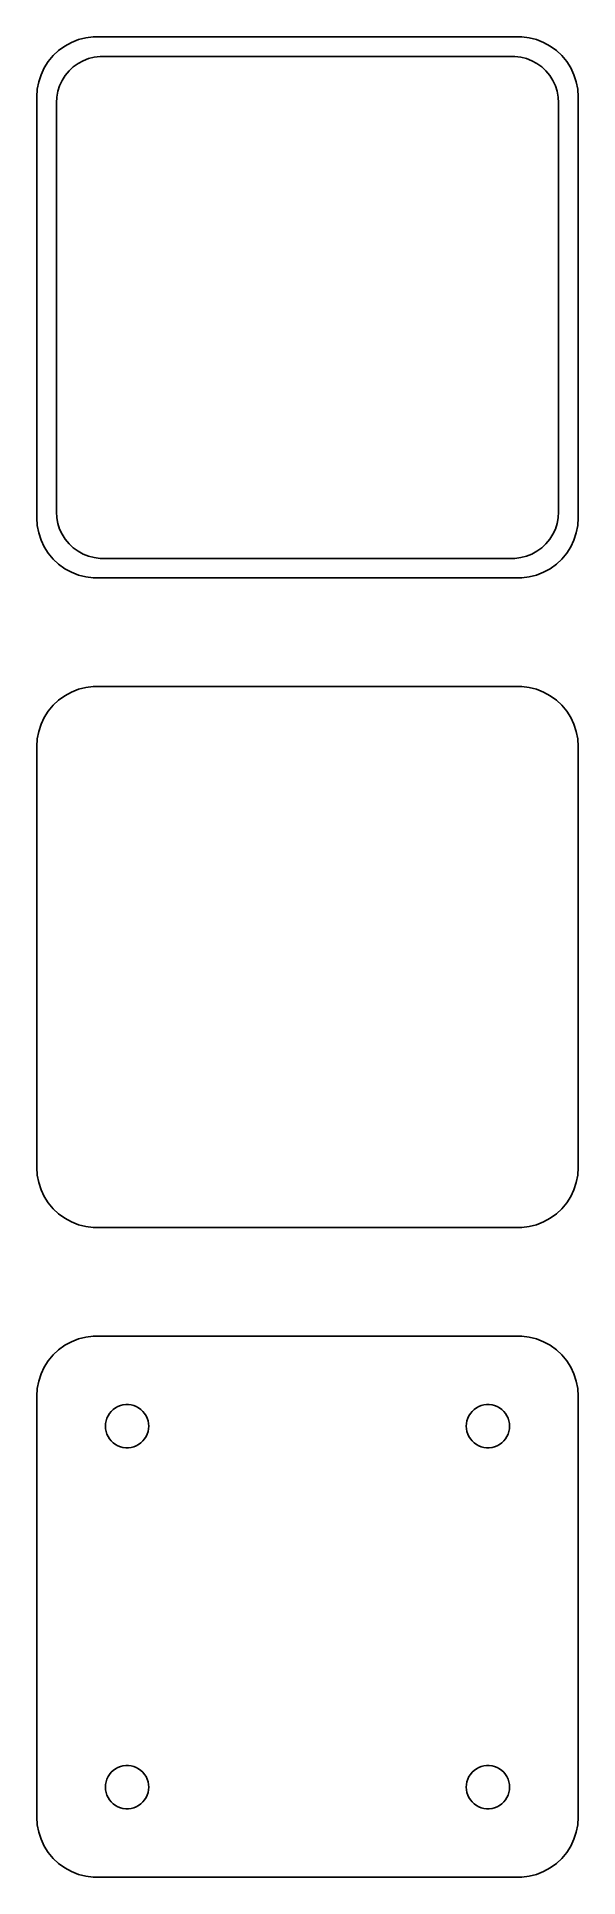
# Model space of a CAD drawing. Header units: metres. Extents: x -22 to 22, y 86 to 238.
import ezdxf

# ---------------------------------------------------------------- set-up
doc = ezdxf.new("R2010")
doc.units = ezdxf.units.M

msp = doc.modelspace()

# ---------------------------------------------------------------- linework, layer by layer
for p, q in [((-20.6871, 237.353), (-21.1448, 236.923)), ((-20.1791, 237.722), (-20.6871, 237.353)), ((-19.6289, 238.024), (-20.1791, 237.722)), ((-19.0451, 238.255), (-19.6289, 238.024)), ((-18.4369, 238.411), (-19.0451, 238.255)), ((-17.8139, 238.49), (-18.4369, 238.411)), ((17.8139, 238.49), (-17.8139, 238.49)), ((18.4369, 238.411), (17.8139, 238.49)), ((19.0451, 238.255), (18.4369, 238.411)), ((19.6289, 238.024), (19.0451, 238.255)), ((20.1791, 237.722), (19.6289, 238.024)), ((20.6871, 237.353), (20.1791, 237.722)), ((21.1448, 236.923), (20.6871, 237.353)), ((-21.8815, 235.909), (-22.1489, 235.341)), ((-21.5451, 236.439), (-21.8815, 235.909)), ((-21.1448, 236.923), (-21.5451, 236.439)), ((-20.133, 235.276), (-19.823, 235.651)), ((-19.823, 235.651), (-19.4685, 235.984)), ((-19.4685, 235.984), (-19.0751, 236.27)), ((-19.0751, 236.27), (-18.6489, 236.504)), ((-18.6489, 236.504), (-18.1967, 236.683)), ((-18.1967, 236.683), (-17.7256, 236.804)), ((-17.7256, 236.804), (-17.2432, 236.865)), ((-17.2432, 236.865), (17.2432, 236.865)), ((17.2432, 236.865), (17.7256, 236.804)), ((17.7256, 236.804), (18.1967, 236.683)), ((18.1967, 236.683), (18.6489, 236.504)), ((18.6489, 236.504), (19.0751, 236.27)), ((19.0751, 236.27), (19.4685, 235.984)), ((19.4685, 235.984), (19.823, 235.651)), ((19.823, 235.651), (20.133, 235.276)), ((21.5451, 236.439), (21.1448, 236.923)), ((21.8815, 235.909), (21.5451, 236.439)), ((22.1489, 235.341), (21.8815, 235.909)), ((-22.4606, 234.127), (-22.5, 233.5)), ((-22.3429, 234.743), (-22.4606, 234.127)), ((-22.1489, 235.341), (-22.3429, 234.743)), ((-20.751, 233.963), (-20.6007, 234.426)), ((-20.6007, 234.426), (-20.3936, 234.866)), ((-20.3936, 234.866), (-20.133, 235.276)), ((20.133, 235.276), (20.3936, 234.866)), ((20.3936, 234.866), (20.6007, 234.426)), ((20.6007, 234.426), (20.751, 233.963)), ((22.3429, 234.743), (22.1489, 235.341)), ((22.4606, 234.127), (22.3429, 234.743)), ((22.5, 233.5), (22.4606, 234.127)), ((-22.5, 233.5), (-22.5, 198.5)), ((-20.8726, 233), (-20.8421, 233.485)), ((-20.8726, 199), (-20.8726, 233)), ((-20.8421, 233.485), (-20.751, 233.963)), ((20.751, 233.963), (20.8421, 233.485)), ((20.8421, 233.485), (20.8726, 233)), ((20.8726, 233), (20.8726, 199)), ((22.5, 198.5), (22.5, 233.5)), ((-20.8421, 198.515), (-20.8726, 199)), ((20.8726, 199), (20.8421, 198.515)), ((-22.5, 198.5), (-22.4606, 197.873)), ((-22.4606, 197.873), (-22.3429, 197.257)), ((-20.751, 198.037), (-20.8421, 198.515)), ((-20.6007, 197.574), (-20.751, 198.037)), ((-20.3936, 197.134), (-20.6007, 197.574)), ((20.6007, 197.574), (20.3936, 197.134)), ((20.751, 198.037), (20.6007, 197.574)), ((20.8421, 198.515), (20.751, 198.037)), ((22.3429, 197.257), (22.4606, 197.873)), ((22.4606, 197.873), (22.5, 198.5)), ((-22.3429, 197.257), (-22.1489, 196.659)), ((-22.1489, 196.659), (-21.8815, 196.091)), ((-21.8815, 196.091), (-21.5451, 195.561)), ((-20.133, 196.724), (-20.3936, 197.134)), ((-19.823, 196.349), (-20.133, 196.724)), ((-19.4685, 196.016), (-19.823, 196.349)), ((-19.0751, 195.73), (-19.4685, 196.016)), ((19.4685, 196.016), (19.0751, 195.73)), ((19.823, 196.349), (19.4685, 196.016)), ((20.133, 196.724), (19.823, 196.349)), ((20.3936, 197.134), (20.133, 196.724)), ((21.5451, 195.561), (21.8815, 196.091)), ((21.8815, 196.091), (22.1489, 196.659)), ((22.1489, 196.659), (22.3429, 197.257)), ((-21.5451, 195.561), (-21.1448, 195.077)), ((-21.1448, 195.077), (-20.6871, 194.647)), ((-20.6871, 194.647), (-20.1791, 194.278)), ((-18.6489, 195.496), (-19.0751, 195.73)), ((-18.1967, 195.317), (-18.6489, 195.496)), ((-17.7256, 195.196), (-18.1967, 195.317)), ((-17.2432, 195.135), (-17.7256, 195.196)), ((17.2432, 195.135), (-17.2432, 195.135)), ((17.7256, 195.196), (17.2432, 195.135)), ((18.1967, 195.317), (17.7256, 195.196)), ((18.6489, 195.496), (18.1967, 195.317)), ((19.0751, 195.73), (18.6489, 195.496)), ((20.1791, 194.278), (20.6871, 194.647)), ((20.6871, 194.647), (21.1448, 195.077)), ((21.1448, 195.077), (21.5451, 195.561)), ((-20.1791, 194.278), (-19.6289, 193.976)), ((-19.6289, 193.976), (-19.0451, 193.745)), ((-19.0451, 193.745), (-18.4369, 193.589)), ((-18.4369, 193.589), (-17.8139, 193.51)), ((-17.8139, 193.51), (17.8139, 193.51)), ((17.8139, 193.51), (18.4369, 193.589)), ((18.4369, 193.589), (19.0451, 193.745)), ((19.0451, 193.745), (19.6289, 193.976)), ((19.6289, 193.976), (20.1791, 194.278)), ((-20.1791, 183.722), (-20.6871, 183.353)), ((-19.6289, 184.024), (-20.1791, 183.722)), ((-19.0451, 184.255), (-19.6289, 184.024)), ((-18.4369, 184.411), (-19.0451, 184.255)), ((-17.8139, 184.49), (-18.4369, 184.411)), ((17.8139, 184.49), (-17.8139, 184.49)), ((18.4369, 184.411), (17.8139, 184.49)), ((19.0451, 184.255), (18.4369, 184.411)), ((19.6289, 184.024), (19.0451, 184.255)), ((20.1791, 183.722), (19.6289, 184.024)), ((20.6871, 183.353), (20.1791, 183.722)), ((-21.5451, 182.439), (-21.8815, 181.909)), ((-21.1448, 182.923), (-21.5451, 182.439)), ((-20.6871, 183.353), (-21.1448, 182.923)), ((21.1448, 182.923), (20.6871, 183.353)), ((21.5451, 182.439), (21.1448, 182.923)), ((21.8815, 181.909), (21.5451, 182.439)), ((-22.3429, 180.743), (-22.4606, 180.127)), ((-22.1489, 181.341), (-22.3429, 180.743)), ((-21.8815, 181.909), (-22.1489, 181.341)), ((22.1489, 181.341), (21.8815, 181.909)), ((22.3429, 180.743), (22.1489, 181.341)), ((22.4606, 180.127), (22.3429, 180.743)), ((-22.4606, 180.127), (-22.5, 179.5)), ((-22.5, 179.5), (-22.5, 144.5)), ((22.5, 179.5), (22.4606, 180.127)), ((22.5, 144.5), (22.5, 179.5)), ((-22.5, 144.5), (-22.4606, 143.873)), ((-22.4606, 143.873), (-22.3429, 143.257)), ((22.3429, 143.257), (22.4606, 143.873)), ((22.4606, 143.873), (22.5, 144.5)), ((-22.3429, 143.257), (-22.1489, 142.659)), ((-22.1489, 142.659), (-21.8815, 142.091)), ((21.8815, 142.091), (22.1489, 142.659)), ((22.1489, 142.659), (22.3429, 143.257)), ((-21.8815, 142.091), (-21.5451, 141.561)), ((-21.5451, 141.561), (-21.1448, 141.077)), ((-21.1448, 141.077), (-20.6871, 140.647)), ((20.6871, 140.647), (21.1448, 141.077)), ((21.1448, 141.077), (21.5451, 141.561)), ((21.5451, 141.561), (21.8815, 142.091)), ((-20.6871, 140.647), (-20.1791, 140.278)), ((-20.1791, 140.278), (-19.6289, 139.976)), ((-19.6289, 139.976), (-19.0451, 139.745)), ((-19.0451, 139.745), (-18.4369, 139.589)), ((-18.4369, 139.589), (-17.8139, 139.51)), ((-17.8139, 139.51), (17.8139, 139.51)), ((17.8139, 139.51), (18.4369, 139.589)), ((18.4369, 139.589), (19.0451, 139.745)), ((19.0451, 139.745), (19.6289, 139.976)), ((19.6289, 139.976), (20.1791, 140.278)), ((20.1791, 140.278), (20.6871, 140.647)), ((-19.0451, 130.255), (-19.6289, 130.024)), ((-18.4369, 130.411), (-19.0451, 130.255)), ((-17.8139, 130.49), (-18.4369, 130.411)), ((17.8139, 130.49), (-17.8139, 130.49)), ((18.4369, 130.411), (17.8139, 130.49)), ((19.0451, 130.255), (18.4369, 130.411)), ((19.6289, 130.024), (19.0451, 130.255)), ((-21.1448, 128.923), (-21.5451, 128.439)), ((-20.6871, 129.353), (-21.1448, 128.923)), ((-20.1791, 129.722), (-20.6871, 129.353)), ((-19.6289, 130.024), (-20.1791, 129.722)), ((20.1791, 129.722), (19.6289, 130.024)), ((20.6871, 129.353), (20.1791, 129.722)), ((21.1448, 128.923), (20.6871, 129.353)), ((21.5451, 128.439), (21.1448, 128.923)), ((-22.1489, 127.341), (-22.3429, 126.743)), ((-21.8815, 127.909), (-22.1489, 127.341)), ((-21.5451, 128.439), (-21.8815, 127.909)), ((21.8815, 127.909), (21.5451, 128.439)), ((22.1489, 127.341), (21.8815, 127.909)), ((22.3429, 126.743), (22.1489, 127.341)), ((-22.4606, 126.127), (-22.5, 125.5)), ((-22.5, 125.5), (-22.5, 90.5)), ((-22.3429, 126.743), (-22.4606, 126.127)), ((22.4606, 126.127), (22.3429, 126.743)), ((22.5, 125.5), (22.4606, 126.127)), ((22.5, 90.5), (22.5, 125.5)), ((-16.5773, 123.867), (-16.4562, 124.058)), ((-16.4562, 124.058), (-16.3121, 124.232)), ((-16.3121, 124.232), (-16.1474, 124.387)), ((-16.1474, 124.387), (-15.9645, 124.52)), ((-15.9645, 124.52), (-15.7664, 124.629)), ((-15.7664, 124.629), (-15.5562, 124.712)), ((-15.5562, 124.712), (-15.3373, 124.768)), ((-15.3373, 124.768), (-15.113, 124.796)), ((-15.113, 124.796), (-14.887, 124.796)), ((-14.887, 124.796), (-14.6627, 124.768)), ((-14.6627, 124.768), (-14.4438, 124.712)), ((-14.4438, 124.712), (-14.2336, 124.629)), ((-14.2336, 124.629), (-14.0355, 124.52)), ((-14.0355, 124.52), (-13.8526, 124.387)), ((-13.8526, 124.387), (-13.6879, 124.232)), ((-13.6879, 124.232), (-13.5438, 124.058)), ((-13.5438, 124.058), (-13.4226, 123.867)), ((13.4226, 123.867), (13.5438, 124.058)), ((13.5438, 124.058), (13.6879, 124.232)), ((13.6879, 124.232), (13.8526, 124.387)), ((13.8526, 124.387), (14.0355, 124.52)), ((14.0355, 124.52), (14.2336, 124.629)), ((14.2336, 124.629), (14.4438, 124.712)), ((14.4438, 124.712), (14.6627, 124.768)), ((14.6627, 124.768), (14.887, 124.796)), ((14.887, 124.796), (15.113, 124.796)), ((15.113, 124.796), (15.3373, 124.768)), ((15.3373, 124.768), (15.5562, 124.712)), ((15.5562, 124.712), (15.7664, 124.629)), ((15.7664, 124.629), (15.9645, 124.52)), ((15.9645, 124.52), (16.1474, 124.387)), ((16.1474, 124.387), (16.3121, 124.232)), ((16.3121, 124.232), (16.4562, 124.058)), ((16.4562, 124.058), (16.5773, 123.867)), ((-16.8, 123), (-16.7858, 123.226)), ((-16.7858, 122.774), (-16.8, 123)), ((-16.7858, 123.226), (-16.7434, 123.448)), ((-16.7434, 122.552), (-16.7858, 122.774)), ((-16.7434, 123.448), (-16.6736, 123.663)), ((-16.6736, 122.337), (-16.7434, 122.552)), ((-16.6736, 123.663), (-16.5773, 123.867)), ((-13.4226, 123.867), (-13.3264, 123.663)), ((-13.3264, 123.663), (-13.2565, 123.448)), ((-13.2565, 122.552), (-13.3264, 122.337)), ((-13.2565, 123.448), (-13.2142, 123.226)), ((-13.2142, 122.774), (-13.2565, 122.552)), ((-13.2142, 123.226), (-13.2, 123)), ((-13.2, 123), (-13.2142, 122.774)), ((13.2, 123), (13.2142, 123.226)), ((13.2142, 122.774), (13.2, 123)), ((13.2142, 123.226), (13.2565, 123.448)), ((13.2565, 122.552), (13.2142, 122.774)), ((13.2565, 123.448), (13.3264, 123.663)), ((13.3264, 122.337), (13.2565, 122.552)), ((13.3264, 123.663), (13.4226, 123.867)), ((16.5773, 123.867), (16.6736, 123.663)), ((16.6736, 123.663), (16.7434, 123.448)), ((16.7434, 122.552), (16.6736, 122.337)), ((16.7434, 123.448), (16.7858, 123.226)), ((16.7858, 122.774), (16.7434, 122.552)), ((16.7858, 123.226), (16.8, 123)), ((16.8, 123), (16.7858, 122.774)), ((-16.5773, 122.133), (-16.6736, 122.337)), ((-16.4562, 121.942), (-16.5773, 122.133)), ((-16.3121, 121.768), (-16.4562, 121.942)), ((-16.1474, 121.613), (-16.3121, 121.768)), ((-15.9645, 121.48), (-16.1474, 121.613)), ((-15.7664, 121.371), (-15.9645, 121.48)), ((-15.5562, 121.288), (-15.7664, 121.371)), ((-15.3373, 121.232), (-15.5562, 121.288)), ((-15.113, 121.204), (-15.3373, 121.232)), ((-14.887, 121.204), (-15.113, 121.204)), ((-14.6627, 121.232), (-14.887, 121.204)), ((-14.4438, 121.288), (-14.6627, 121.232)), ((-14.2336, 121.371), (-14.4438, 121.288)), ((-14.0355, 121.48), (-14.2336, 121.371)), ((-13.8526, 121.613), (-14.0355, 121.48)), ((-13.6879, 121.768), (-13.8526, 121.613)), ((-13.5438, 121.942), (-13.6879, 121.768)), ((-13.4226, 122.133), (-13.5438, 121.942)), ((-13.3264, 122.337), (-13.4226, 122.133)), ((13.4226, 122.133), (13.3264, 122.337)), ((13.5438, 121.942), (13.4226, 122.133)), ((13.6879, 121.768), (13.5438, 121.942)), ((13.8526, 121.613), (13.6879, 121.768)), ((14.0355, 121.48), (13.8526, 121.613)), ((14.2336, 121.371), (14.0355, 121.48)), ((14.4438, 121.288), (14.2336, 121.371)), ((14.6627, 121.232), (14.4438, 121.288)), ((14.887, 121.204), (14.6627, 121.232)), ((15.113, 121.204), (14.887, 121.204)), ((15.3373, 121.232), (15.113, 121.204)), ((15.5562, 121.288), (15.3373, 121.232)), ((15.7664, 121.371), (15.5562, 121.288)), ((15.9645, 121.48), (15.7664, 121.371)), ((16.1474, 121.613), (15.9645, 121.48)), ((16.3121, 121.768), (16.1474, 121.613)), ((16.4562, 121.942), (16.3121, 121.768)), ((16.5773, 122.133), (16.4562, 121.942)), ((16.6736, 122.337), (16.5773, 122.133)), ((-16.7858, 93.2256), (-16.7434, 93.4476)), ((-16.7434, 93.4476), (-16.6736, 93.6626)), ((-16.6736, 93.6626), (-16.5773, 93.8672)), ((-16.5773, 93.8672), (-16.4562, 94.058)), ((-16.4562, 94.058), (-16.3121, 94.2322)), ((-16.3121, 94.2322), (-16.1474, 94.3869)), ((-16.1474, 94.3869), (-15.9645, 94.5198)), ((-15.9645, 94.5198), (-15.7664, 94.6287)), ((-15.7664, 94.6287), (-15.5562, 94.7119)), ((-15.5562, 94.7119), (-15.3373, 94.7681)), ((-15.3373, 94.7681), (-15.113, 94.7964)), ((-15.113, 94.7964), (-14.887, 94.7964)), ((-14.887, 94.7964), (-14.6627, 94.7681)), ((-14.6627, 94.7681), (-14.4438, 94.7119)), ((-14.4438, 94.7119), (-14.2336, 94.6287)), ((-14.2336, 94.6287), (-14.0355, 94.5198)), ((-14.0355, 94.5198), (-13.8526, 94.3869)), ((-13.8526, 94.3869), (-13.6879, 94.2322)), ((-13.6879, 94.2322), (-13.5438, 94.058)), ((-13.5438, 94.058), (-13.4226, 93.8672)), ((-13.4226, 93.8672), (-13.3264, 93.6626)), ((-13.3264, 93.6626), (-13.2565, 93.4476)), ((-13.2565, 93.4476), (-13.2142, 93.2256)), ((13.2142, 93.2256), (13.2565, 93.4476)), ((13.2565, 93.4476), (13.3264, 93.6626)), ((13.3264, 93.6626), (13.4226, 93.8672)), ((13.4226, 93.8672), (13.5438, 94.058)), ((13.5438, 94.058), (13.6879, 94.2322)), ((13.6879, 94.2322), (13.8526, 94.3869)), ((13.8526, 94.3869), (14.0355, 94.5198)), ((14.0355, 94.5198), (14.2336, 94.6287)), ((14.2336, 94.6287), (14.4438, 94.7119)), ((14.4438, 94.7119), (14.6627, 94.7681)), ((14.6627, 94.7681), (14.887, 94.7964)), ((14.887, 94.7964), (15.113, 94.7964)), ((15.113, 94.7964), (15.3373, 94.7681)), ((15.3373, 94.7681), (15.5562, 94.7119)), ((15.5562, 94.7119), (15.7664, 94.6287)), ((15.7664, 94.6287), (15.9645, 94.5198)), ((15.9645, 94.5198), (16.1474, 94.3869)), ((16.1474, 94.3869), (16.3121, 94.2322)), ((16.3121, 94.2322), (16.4562, 94.058)), ((16.4562, 94.058), (16.5773, 93.8672)), ((16.5773, 93.8672), (16.6736, 93.6626)), ((16.6736, 93.6626), (16.7434, 93.4476)), ((16.7434, 93.4476), (16.7858, 93.2256)), ((-16.8, 93), (-16.7858, 93.2256)), ((-16.7858, 92.7744), (-16.8, 93)), ((-16.7434, 92.5524), (-16.7858, 92.7744)), ((-16.6736, 92.3374), (-16.7434, 92.5524)), ((-16.5773, 92.1329), (-16.6736, 92.3374)), ((-16.4562, 91.942), (-16.5773, 92.1329)), ((-16.3121, 91.7678), (-16.4562, 91.942)), ((-13.5438, 91.942), (-13.6879, 91.7678)), ((-13.4226, 92.1329), (-13.5438, 91.942)), ((-13.3264, 92.3374), (-13.4226, 92.1329)), ((-13.2565, 92.5524), (-13.3264, 92.3374)), ((-13.2142, 92.7744), (-13.2565, 92.5524)), ((-13.2142, 93.2256), (-13.2, 93)), ((-13.2, 93), (-13.2142, 92.7744)), ((13.2, 93), (13.2142, 93.2256)), ((13.2142, 92.7744), (13.2, 93)), ((13.2565, 92.5524), (13.2142, 92.7744)), ((13.3264, 92.3374), (13.2565, 92.5524)), ((13.4226, 92.1329), (13.3264, 92.3374)), ((13.5438, 91.942), (13.4226, 92.1329)), ((13.6879, 91.7678), (13.5438, 91.942)), ((16.4562, 91.942), (16.3121, 91.7678)), ((16.5773, 92.1329), (16.4562, 91.942)), ((16.6736, 92.3374), (16.5773, 92.1329)), ((16.7434, 92.5524), (16.6736, 92.3374)), ((16.7858, 92.7744), (16.7434, 92.5524)), ((16.7858, 93.2256), (16.8, 93)), ((16.8, 93), (16.7858, 92.7744)), ((-22.5, 90.5), (-22.4606, 89.8733)), ((-16.1474, 91.6131), (-16.3121, 91.7678)), ((-15.9645, 91.4802), (-16.1474, 91.6131)), ((-15.7664, 91.3713), (-15.9645, 91.4802)), ((-15.5562, 91.2881), (-15.7664, 91.3713)), ((-15.3373, 91.2319), (-15.5562, 91.2881)), ((-15.113, 91.2036), (-15.3373, 91.2319)), ((-14.887, 91.2036), (-15.113, 91.2036)), ((-14.6627, 91.2319), (-14.887, 91.2036)), ((-14.4438, 91.2881), (-14.6627, 91.2319)), ((-14.2336, 91.3713), (-14.4438, 91.2881)), ((-14.0355, 91.4802), (-14.2336, 91.3713)), ((-13.8526, 91.6131), (-14.0355, 91.4802)), ((-13.6879, 91.7678), (-13.8526, 91.6131)), ((13.8526, 91.6131), (13.6879, 91.7678)), ((14.0355, 91.4802), (13.8526, 91.6131)), ((14.2336, 91.3713), (14.0355, 91.4802)), ((14.4438, 91.2881), (14.2336, 91.3713)), ((14.6627, 91.2319), (14.4438, 91.2881)), ((14.887, 91.2036), (14.6627, 91.2319)), ((15.113, 91.2036), (14.887, 91.2036)), ((15.3373, 91.2319), (15.113, 91.2036)), ((15.5562, 91.2881), (15.3373, 91.2319)), ((15.7664, 91.3713), (15.5562, 91.2881)), ((15.9645, 91.4802), (15.7664, 91.3713)), ((16.1474, 91.6131), (15.9645, 91.4802)), ((16.3121, 91.7678), (16.1474, 91.6131)), ((22.4606, 89.8733), (22.5, 90.5)), ((-22.4606, 89.8733), (-22.3429, 89.2566)), ((-22.3429, 89.2566), (-22.1489, 88.6594)), ((22.1489, 88.6594), (22.3429, 89.2566)), ((22.3429, 89.2566), (22.4606, 89.8733)), ((-22.1489, 88.6594), (-21.8815, 88.0912)), ((-21.8815, 88.0912), (-21.5451, 87.5611)), ((-21.5451, 87.5611), (-21.1448, 87.0773)), ((21.1448, 87.0773), (21.5451, 87.5611)), ((21.5451, 87.5611), (21.8815, 88.0912)), ((21.8815, 88.0912), (22.1489, 88.6594)), ((-21.1448, 87.0773), (-20.6871, 86.6474)), ((-20.6871, 86.6474), (-20.1791, 86.2784)), ((-20.1791, 86.2784), (-19.6289, 85.9759)), ((-19.6289, 85.9759), (-19.0451, 85.7447)), ((-19.0451, 85.7447), (-18.4369, 85.5886)), ((18.4369, 85.5886), (19.0451, 85.7447)), ((19.0451, 85.7447), (19.6289, 85.9759)), ((19.6289, 85.9759), (20.1791, 86.2784)), ((20.1791, 86.2784), (20.6871, 86.6474)), ((20.6871, 86.6474), (21.1448, 87.0773)), ((-18.4369, 85.5886), (-17.8139, 85.5099)), ((-17.8139, 85.5099), (17.8139, 85.5099)), ((17.8139, 85.5099), (18.4369, 85.5886))]:
    msp.add_line(p, q)

doc.saveas('drawing.dxf')
